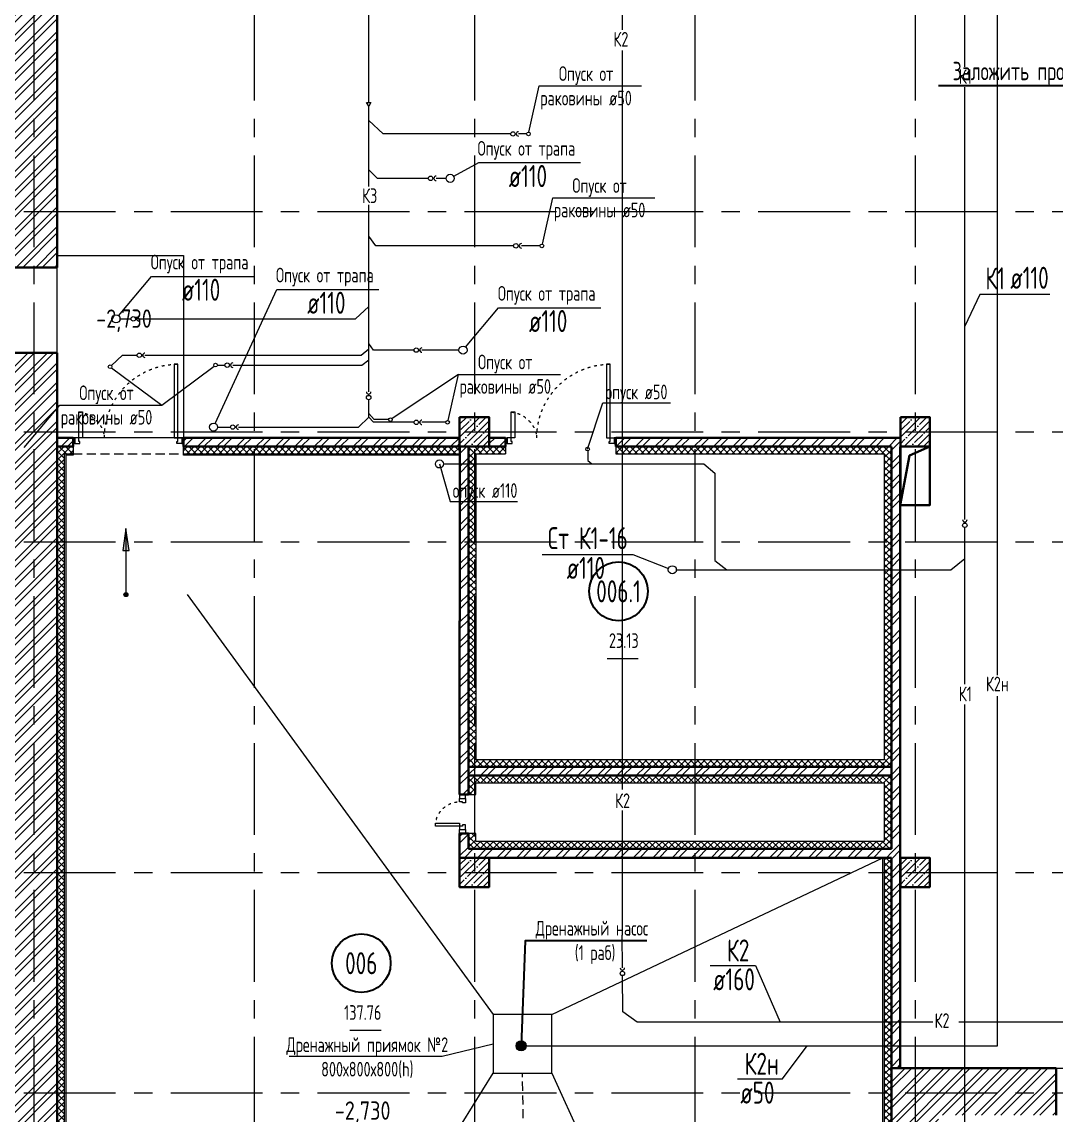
# Model space of a CAD drawing. Header units: millimetres. Extents: x -8689834 to 9420486, y -73560 to 166298.
# Drawn here: x -347333 to -333251, y 91296 to 106183 of the extents above; entities that cross this region are included whole.
import ezdxf
from ezdxf import colors
from ezdxf.entities.mleader import LeaderData, LeaderLine
from ezdxf.enums import TextEntityAlignment as Align
from ezdxf.math import Vec2, Vec3

# ---------------------------------------------------------------- set-up
doc = ezdxf.new("R2010")
doc.units = ezdxf.units.MM
doc.header["$MEASUREMENT"] = 0
for name, pattern in [('01_base$0$DASHED2', [0.375, 0.25, -0.125]), ('ACAD_ISO03W100', [30, 12, -18]), ('ADSK_Штриховая_ш2 п1', [3, 2, -1]), ('CENTER', [2, 1.25, -0.25, 0.25, -0.25]), ('TRATTEGGIATA', [0.75, 0.5, -0.25])]:
    doc.linetypes.add(name, pattern=pattern)
doc.layers.get('0').update_dxf_attribs({"color": 250, "lineweight": 9})
for name, color, linetype, lineweight in [('АР_Двери', 175, 'Continuous', 18), ('АР_Колонны', 250, 'Continuous', 30), ('АР_Колонны Штрих', 250, 'Continuous', 5), ('АР_Лестницы', 250, 'Continuous', 15), ('АР_Маркер экспликации', 239, 'Continuous', 13), ('АР_МосжилНии_Стены', 127, 'Continuous', 30), ('АР_Номер помещения', 1, 'Continuous', 25), ('АР_Оси', 195, 'Continuous', 9), ('АР_Отметки', 250, 'Continuous', 15), ('АР_Перегородки кирпич', 244, 'Continuous', 30), ('АР_Перегородки_кирпич_Штрих', 244, 'Continuous', 5), ('АР_Помещения_площадь', 19, 'Continuous', 9), ('АР_тонкая линия', 250, 'Continuous', 0), ('АР_Штриховка кирпич', 250, 'Continuous', 9), ('ВК_канализация', 32, 'Continuous', 15), ('Подвал', 250, 'Continuous', 30), ('ФВ-5', 250, 'Continuous', 9), ('Штриховка', 7, 'Continuous', 5)]:
    doc.layers.add(name, color=color, linetype=linetype, lineweight=lineweight)
for name, color, linetype in [('АР_Кровля дорожки', 245, 'Continuous'), ('АР_Таблицы', 250, 'Continuous'), ('М_ОВ-АР венткамеры', 132, 'Continuous')]:
    doc.layers.add(name, color=color, linetype=linetype)
doc.styles.add('ISOCPEUR', font='isocpeur.ttf', dxfattribs={"width": 0.7})
doc.styles.get("Standard").update_dxf_attribs({"font": 'isocpeur.ttf', "width": 0.7})

# ---------------------------------------------------------------- blocks, each defined once
blk = doc.blocks.new('*U251')
at = {"layer": 'АР_Номер помещения', "color": 7}
blk.add_circle((-21437, 450), 400, dxfattribs=at)
at = {"layer": 'АР_Помещения_площадь', "color": 7}
blk.add_line((-21168, -468), (-21591, -468), dxfattribs=at)
at = {"color": 7, "style": 'ISOCPEUR', "width": 0.7, "flags": 1}
blk.add_attdef('КАТЕГОРИЯ', (-499, -2092), '', height=250, dxfattribs=at)
at = {"layer": 'АР_Номер помещения', "color": 7, "style": 'ISOCPEUR', "width": 0.7}
blk.add_attdef('НОМЕР_ПОМЕЩЕНИЯ', text='', height=300, dxfattribs=at).set_placement((-21437, 450), align=Align.MIDDLE_CENTER)
at = {"layer": 'АР_Помещения_площадь', "color": 7, "lineweight": 30, "width": 0.7, "flags": 104}
blk.add_attdef('ИМЯ_ПОМЕЩЕНИЯ', text='', height=100, dxfattribs=at).set_placement((158, 1217), align=Align.MIDDLE_CENTER)
at = {"layer": 'АР_Помещения_площадь', "color": 7, "style": 'ISOCPEUR', "width": 0.7}
blk.add_attdef('ПЛОЩАДЬ_ПОМЕЩЕНИЯ', text='', height=200, dxfattribs=at).set_placement((-21163, -221), align=Align.MIDDLE_RIGHT)
blk = doc.blocks.new('Полуторная_на лестницу')
for points in [[(75, 80), (75, 1080), (125, 1080), (125, 80)], [(1375, 430), (1375, 80), (1425, 80), (1425, 430)]]:
    blk.add_lwpolyline(points, close=True)
for points in [[(0, 0), (0, 80), (20, 80), (20, 0), (0, 0)], [(20, 80), (20, 0), (90, 0), (90, 30), (75, 30), (75, 80), (20, 80)], [(1480, 80), (1480, 0), (1410, 0), (1410, 30), (1425, 30), (1425, 80), (1480, 80)], [(1500, 0), (1500, 80), (1480, 80), (1480, 0), (1500, 0)]]:
    blk.add_lwpolyline(points)
at = {"linetype": 'ACAD_ISO03W100', "ltscale": 3}
for centre, radius, start, end in [((75, 80), 1000, 0, 90), ((1465, 40), 392, 95.9075, 174.0925)]:
    blk.add_arc(centre, radius, start, end, dxfattribs=at)
blk = doc.blocks.new('_DotSmall')
at = {"color": 0, "linetype": 'ByBlock', "const_width": 0.5}
blk.add_lwpolyline([(-0.0625, 0, 1), (0.0625, 0, 1)], format="xyb", close=True, dxfattribs=at)
blk = doc.blocks.new('*U426')
h = blk.add_hatch(color=256)
h.dxf.hatch_style = 1
edge = h.paths.add_edge_path()
edge.add_arc((0, 0), 27.6, 359.64, 719.64)
h = blk.add_hatch(color=256)
h.dxf.hatch_style = 1
h.paths.add_polyline_path([(599, -44), (599, 44), (899, 0)])
blk.add_line((899, 0), (0, 0))
blk.add_lwpolyline([(599, 44), (599, -44), (899, 0), (599, 44)])
blk.add_circle((0, 0), 27.6)
blk = doc.blocks.new('*U281')
for points in [[(0, 0), (0, -80), (55, -80), (55, 0), (0, 0)], [(55, -80), (55, 0), (115, 0), (115, -40), (100, -40), (100, -80), (55, -80)], [(475, -80), (475, 0), (415, 0), (415, -40), (430, -40), (430, -80), (475, -80)], [(530, 0), (530, -80), (475, -80), (475, 0), (530, 0)]]:
    blk.add_lwpolyline(points)
blk.add_lwpolyline([(100, -80), (100, -410), (140, -410), (140, -80)], close=True)
at = {"linetype": 'ACAD_ISO03W100', "ltscale": 3}
blk.add_arc((100, -80), 330, 270, 0, dxfattribs=at)
blk = doc.blocks.new('Подложка')
at = {"layer": 'АР_Колонны Штрих', "ltscale": 100}
h = blk.add_hatch(dxfattribs=at)
h.set_pattern_fill('ANSI35', scale=500)
h.set_pattern_definition([(45, (-1298424.17, 140672.16), (-88.388348, 88.388348), []), (45, (-1298335.78, 140672.16), (-88.388348, 88.388348), [156.25, -31.25, 0, -31.25])])
h.paths.add_polyline_path([(-340972.07, 100800.68), (-341372.07, 100800.68), (-341372.07, 100400.68), (-340972.07, 100400.68)])
h = blk.add_hatch(dxfattribs=at)
h.set_pattern_fill('ANSI35', scale=500)
h.set_pattern_definition([(45, (-1292424.17, 140672.16), (-88.388348, 88.388348), []), (45, (-1292335.78, 140672.16), (-88.388348, 88.388348), [156.25, -31.25, 0, -31.25])])
h.paths.add_polyline_path([(-334972.07, 100800.68), (-335372.07, 100800.68), (-335372.07, 100400.68), (-334972.07, 100400.68)])
h = blk.add_hatch(dxfattribs=at)
h.set_pattern_fill('ANSI35', scale=500)
h.set_pattern_definition([(45, (-1298424.17, 134672.16), (-88.388348, 88.388348), []), (45, (-1298335.78, 134672.16), (-88.388348, 88.388348), [156.25, -31.25, 0, -31.25])])
h.paths.add_polyline_path([(-340972.07, 94800.68), (-341372.07, 94800.68), (-341372.07, 94400.68), (-340972.07, 94400.68)])
h = blk.add_hatch(dxfattribs=at)
h.set_pattern_fill('ANSI35', scale=500)
h.set_pattern_definition([(45, (-1292424.17, 134672.16), (-88.388348, 88.388348), []), (45, (-1292335.78, 134672.16), (-88.388348, 88.388348), [156.25, -31.25, 0, -31.25])])
h.paths.add_polyline_path([(-334972.07, 94800.68), (-335372.07, 94800.68), (-335372.07, 94400.68), (-334972.07, 94400.68)])
at = {"layer": 'АР_Перегородки_кирпич_Штрих', "ltscale": 100}
h = blk.add_hatch(dxfattribs=at)
h.set_pattern_fill('ANSI32', scale=500)
h.set_pattern_definition([(45, (-1987.01, 0), (-132.58252, 132.58252), []), (45, (-1898.62, 0), (-132.58252, 132.58252), [])])
h.paths.add_polyline_path([(-346633.35, 100520.69), (-346852.19, 100520.68), (-346852.19, 100400.68), (-346633.35, 100400.68)])
h.paths.add_polyline_path([(-341372.07, 100520.71), (-345133.35, 100520.68), (-345133.35, 100440.69), (-345133.35, 100400.68), (-341372.07, 100400.68)])
h = blk.add_hatch(dxfattribs=at)
h.set_pattern_fill('ANSI32', scale=500)
h.paths.add_polyline_path([(-335372.19, 100516.93), (-339246.72, 100520.68), (-339246.77, 100400.68), (-335492.19, 100400.68), (-335492.19, 99100.68), (-335372.19, 99100.68)])
h.paths.add_polyline_path([(-335372.19, 99100.68), (-335492.19, 99100.68), (-335492.19, 94600.68), (-335372.19, 94600.68)])
h.paths.add_polyline_path([(-335372.19, 94600.68), (-335492.19, 94600.68), (-335492.19, 91935.68), (-335372.19, 91935.68)])
h.paths.add_polyline_path([(-340746.77, 100457.52), (-340746.77, 100456.1), (-340746.77, 100455.89)], flags=16)
h.paths.add_polyline_path([(-340746.77, 100440.69), (-340746.77, 100520.68), (-340972.07, 100520.46), (-340972.07, 100400.68), (-340746.77, 100400.68), (-340746.77, 100438.83)])
h = blk.add_hatch(dxfattribs=at)
h.set_pattern_fill('ANSI32', scale=500)
h.paths.add_polyline_path([(-341252, 100400.68), (-341372, 100400.68), (-341372.04, 95661.94), (-341252.04, 95661.94), (-341252.06, 95903.75), (-341252.06, 95903.75), (-341252.06, 95644.99), (-341252, 95644.99), (-341252, 95903.75), (-341252.06, 95903.75), (-341252.06, 95644.99), (-341252.06, 95644.99), (-341252.06, 95903.75)])
h = blk.add_hatch(dxfattribs=at)
h.set_pattern_fill('ANSI32', scale=500)
h.set_pattern_definition([(45, (0, 16.98), (-132.58252, 132.58252), []), (45, (88.39, 16.98), (-132.58252, 132.58252), [])])
h.paths.add_polyline_path([(-341252.06, 96040.66), (-341252.06, 95920.74), (-335592.19, 95920.74), (-335492.19, 95920.74), (-335492.19, 96040.66)])
h = blk.add_hatch(dxfattribs=at)
h.set_pattern_fill('ANSI32', scale=500)
h.paths.add_polyline_path([(-341251.96, 94920.61), (-341252.06, 95131.94), (-341372.07, 95131.94), (-341372.07, 94800.68), (-335492.19, 94800.68), (-335492.19, 94920.61)])
at = {"layer": 'АР_Штриховка кирпич', "ltscale": 100}
h = blk.add_hatch(dxfattribs=at)
h.set_pattern_fill('ANSI32', scale=500)
h.paths.add_polyline_path([(-347492.24, 102840.39), (-346852.14, 102840.39), (-346852.07, 106850.68), (-347492.19, 106340.68)])
h.paths.add_polyline_path([(-347492.1, 89148.64), (-346852.07, 89148.64), (-346852.14, 101675.39), (-347492.24, 101675.39)])
h.paths.add_polyline_path([(-346852.06, 87848.64), (-347492.08, 87848.64), (-347492.07, 83698.48), (-346852.07, 83698.48)])
h = blk.add_hatch(dxfattribs=at)
h.set_pattern_fill('ANSI32', scale=500)
h.set_pattern_definition([(45, (-1298418.67, 164822.8), (-132.58252, 132.58252), []), (45, (-1298330.29, 164822.8), (-132.58252, 132.58252), [])])
h.paths.add_polyline_path([(-335492.19, 83192.41), (-334852.19, 83192.41), (-334852.19, 91294.87), (-333250.93, 91296.09), (-333250.93, 91935.28), (-335492.19, 91935.68)])
at = {"layer": 'Штриховка', "transparency": 33554636}
h = blk.add_hatch(dxfattribs=at)
h.set_pattern_fill('ANSI37', scale=500)
h.paths.add_polyline_path([(-341372, 100400.68), (-344172.07, 100400.68), (-344172.07, 100300.68), (-341372, 100300.68)])
h.paths.add_polyline_path([(-344172.07, 100400.68), (-345133.71, 100400.68), (-345133.71, 100300.68), (-344172.07, 100300.68)])
h.paths.add_polyline_path([(-346633.35, 100400.68), (-346852.19, 100400.68), (-346852.19, 99100.68), (-346752.19, 99100.68), (-346752.19, 100300.68), (-346633.35, 100300.68)])
h.paths.add_polyline_path([(-346752.19, 99100.68), (-346852.19, 99100.68), (-346852.19, 94600.68), (-346752.19, 94600.68)])
h.paths.add_polyline_path([(-335492.19, 94800.68), (-335592.19, 94800.68), (-335592.19, 94600.68), (-335492.19, 94600.68)])
h.paths.add_polyline_path([(-335492.19, 95920.74), (-338172.07, 95920.74), (-338172.07, 95820.72), (-335592.19, 95820.7), (-335592.19, 95020.64), (-335592.19, 94920.61), (-335492.19, 94920.61)])
h.paths.add_polyline_path([(-336922.83, 83292.41), (-336923, 83192.41), (-335492.19, 83192.41), (-335492.19, 91935.68), (-335492.19, 94600.68), (-335592.19, 94600.68), (-335592.19, 83292.41)])
h.paths.add_polyline_path([(-337043, 83192.41), (-337042.83, 83292.41), (-341231.83, 83292.41), (-341231.83, 82785.68), (-346752.19, 82785.68), (-346752.19, 87848.64), (-346852.19, 87848.64), (-346852.19, 82685.68), (-341131.83, 82685.68), (-341131.83, 83192.41)])
h = blk.add_hatch(dxfattribs=at)
h.set_pattern_fill('ANSI37', scale=500)
h.paths.add_polyline_path([(-338172.07, 96140.7), (-341152.01, 96140.74), (-341152, 99100.28), (-341252, 99100.68), (-341252.01, 96040.74), (-338172.07, 96040.7)])
h.paths.add_polyline_path([(-335592.21, 96140.66), (-338172.07, 96140.7), (-338172.07, 96040.7), (-335592.21, 96040.66)])
h.paths.add_polyline_path([(-341252, 100400.68), (-341152, 100300.01), (-341152, 99100.68), (-341252, 99100.68)])
h = blk.add_hatch(dxfattribs=at)
h.set_pattern_fill('ANSI37', scale=500)
h.paths.add_polyline_path([(-338172.07, 100400.68), (-339246.77, 100400.68), (-339246.77, 100300.68), (-338172.07, 100300.68)])
h.paths.add_polyline_path([(-335492.19, 100400.68), (-338172.07, 100400.68), (-338172.07, 100300.68), (-335592.19, 100300.68), (-335592.19, 99100.68), (-335492.19, 99100.68)])
h.paths.add_polyline_path([(-335492.19, 99100.68), (-335592.19, 99100.68), (-335592.19, 96140.66), (-338172.07, 96140.7), (-338172.07, 96040.7), (-335592.21, 96040.66), (-335492.19, 96040.66)])
h.paths.add_polyline_path([(-340746.77, 100400.68), (-341172.07, 100400.68), (-341172.07, 99100.68), (-341152, 99100.68), (-341152, 100300.68), (-340746.77, 100300.68)])
h = blk.add_hatch(dxfattribs=at)
h.set_pattern_fill('ANSI37', scale=500)
h.paths.add_polyline_path([(-338172.07, 95920.74), (-341172.07, 95920.74), (-341172.07, 95661.94), (-341152.07, 95661.93), (-341152.06, 95820.74), (-338172.07, 95820.74)])
h.paths.add_polyline_path([(-335592.19, 95920.74), (-338172.07, 95920.74), (-338172.07, 95820.74), (-335592.19, 95820.7)])
h.paths.add_polyline_path([(-335592.19, 95020.68), (-338172.07, 95020.68), (-338172.07, 94920.7), (-335592.19, 94920.68)])
h.paths.add_polyline_path([(-338172.07, 95020.68), (-341152.06, 95020.68), (-341152.06, 95131.94), (-341172.07, 95131.94), (-341172.07, 94920.74), (-338172.07, 94920.7)])
h.paths.add_polyline_path([(-341172.07, 95131.94), (-341252.06, 95131.94), (-341252.06, 94920.74), (-341172.07, 94920.74)])
h.paths.add_polyline_path([(-341172.07, 95920.74), (-341252.01, 95920.74), (-341252.01, 95661.94), (-341172.07, 95661.94)])
h = blk.add_hatch(dxfattribs=at)
h.set_pattern_fill('ANSI37', scale=500)
h.paths.add_polyline_path([(-346482.19, 89524.66), (-346752.19, 89524.66), (-346752.19, 94600.68), (-346852.19, 94600.68), (-346852.19, 89424.66), (-346482.19, 89424.66)])
h.paths.add_polyline_path([(-346482.19, 89304.66), (-346852.19, 89304.66), (-346852.19, 89148.64), (-346752.19, 89148.64), (-346752.19, 89204.66), (-346482.19, 89204.66)])
at = {"color": 7, "lineweight": 30}
blk.add_lwpolyline([(-335372.07, 100400.69), (-334972.08, 100400.69), (-334972.08, 99600.31), (-335372.07, 99600.31)], close=True, dxfattribs=at)
at = {"layer": 'АР_Колонны', "color": 7, "ltscale": 100}
for points in [[(-341372.07, 100800.68), (-340972.07, 100800.68), (-340972.07, 100400.68), (-341372.07, 100400.68)], [(-335372.07, 100800.68), (-334972.07, 100800.68), (-334972.07, 100400.68), (-335372.07, 100400.68)], [(-341372.07, 94800.68), (-340972.07, 94800.68), (-340972.07, 94400.68), (-341372.07, 94400.68)], [(-335372.07, 94800.68), (-334972.07, 94800.68), (-334972.07, 94400.68), (-335372.07, 94400.68)]]:
    blk.add_lwpolyline(points, close=True, dxfattribs=at)
at = {"layer": 'АР_МосжилНии_Стены', "color": 7, "ltscale": 100}
for p, q in [((-346852.19, 102840.39), (-346852.19, 106850.68)), ((-346852.19, 102840.39), (-347492.19, 102840.39)), ((-346852.19, 101675.39), (-347492.19, 101675.39)), ((-346852.19, 89276.67), (-346852.19, 101675.39)), ((-335492.19, 91935.68), (-333250.93, 91935.68)), ((-335492.19, 83192.41), (-335492.19, 91935.68)), ((-333250.93, 91935.68), (-333250.93, 91295.68))]:
    blk.add_line(p, q, dxfattribs=at)
at = {"layer": 'АР_Оси', "color": 7, "linetype": 'CENTER', "ltscale": 1000}
for p, q in [((-347172.07, 134363.15), (-347172.07, 78630.8)), ((-344172.07, 134363.15), (-344172.07, 78630.8)), ((-341172.07, 134363.15), (-341172.07, 78630.8)), ((-338172.07, 134363.15), (-338172.07, 78630.8)), ((-335172.07, 134363.15), (-335172.07, 78630.8)), ((-359305.77, 103600.68), (-276127.36, 103600.68)), ((-359305.77, 100600.68), (-276127.36, 100600.68)), ((-359305.77, 99100.68), (-276127.36, 99100.68)), ((-359305.77, 94600.68), (-276127.36, 94600.68)), ((-359305.77, 91600.68), (-276127.36, 91600.68))]:
    blk.add_line(p, q, dxfattribs=at)
at = {"layer": 'АР_Перегородки кирпич', "color": 7, "linetype": 'Continuous', "ltscale": 100}
for p, q in [((-346852.19, 100520.68, -1.38), (-346633.35, 100520.69, -1.08)), ((-346633.35, 100400.68, -1.08), (-346633.35, 100520.69, -1.08)), ((-345133.35, 100520.68, -1.08), (-341372.07, 100520.71, 1.92)), ((-345133.35, 100400.69, -1.08), (-345133.35, 100520.69, -1.08)), ((-340972.07, 100520.68), (-340746.77, 100520.68)), ((-340746.77, 100400.68, -1.2), (-340746.77, 100520.68, -1.2)), ((-339246.77, 100520.68), (-335372.07, 100520.68)), ((-339246.77, 100400.68), (-339246.77, 100520.68)), ((-346852.19, 100400.68, -1.38), (-346633.35, 100400.68, -1.08)), ((-345133.35, 100400.68, -1.08), (-340746.77, 100400.68, -1.2)), ((-341372.07, 95661.94), (-341372, 100400.68)), ((-341372, 100400.68), (-341252, 100400.68)), ((-341252, 100400.68), (-341252.01, 95661.94)), ((-339246.77, 100400.68, -1.27), (-335492.19, 100400.68, -1.44)), ((-335492.19, 100396.93), (-335492.19, 94920.61)), ((-335372.19, 100396.93), (-335372.19, 91935.68)), ((-341252.01, 95661.94), (-341372.07, 95661.94)), ((-341252.07, 95131.94), (-341372.07, 95131.94)), ((-341372.07, 95131.94), (-341372.07, 94800.68)), ((-341252.07, 94920.74), (-341252.06, 95131.94)), ((-336578.8, 94920.68), (-341252.07, 94920.74)), ((-335492.19, 94920.61), (-341251.96, 94920.61)), ((-341372.07, 94800.68), (-336578.8, 94800.68)), ((-341251.96, 94800.68), (-335492.19, 94800.68)), ((-335492.19, 94800.68), (-335492.19, 91935.68))]:
    blk.add_line(p, q, dxfattribs=at)
blk.add_lwpolyline([(-341252.06, 95920.74), (-335492.19, 95920.74), (-335492.19, 96040.66), (-341252.06, 96040.66)], close=True, dxfattribs=at)
at = {"layer": 'АР_тонкая линия', "color": 7, "linetype": 'ADSK_Штриховая_ш2 п1', "ltscale": 100}
blk.add_line((-333250.93, 91935.68), (-331750.93, 91935.68, 1.08), dxfattribs=at)
at = {"layer": 'АР_тонкая линия', "color": 7, "ltscale": 500, "elevation": -1.08}
blk.add_lwpolyline([(-346852.19, 101503.97), (-346852.19, 103001.51), (-345133.35, 103001.51), (-345133.3, 100520.68), (-346852.19, 100520.68), (-346852.19, 101503.97), (-346852.19, 101503.97)], dxfattribs=at)
at = {"layer": 'АР_тонкая линия', "color": 7, "lineweight": 30, "ltscale": 100}
blk.add_lwpolyline([(-335373.95, 99600.74), (-335248.39, 100276.83), (-334972.07, 100400.69)], dxfattribs=at)
at = {"layer": 'М_ОВ-АР венткамеры', "color": 7, "linetype": 'ByBlock'}
blk.add_lwpolyline([(-341252.06, 95920.74), (-341252.06, 96040.74), (-335592.21, 96040.66)], dxfattribs=at)
at = {"layer": 'Подвал', "color": 7, "linetype": 'TRATTEGGIATA', "lineweight": 13, "ltscale": 250}
blk.add_line((-346637.78, 100300.68, -1.38), (-345133.71, 100300.68, -1.38), dxfattribs=at)
at = {"layer": 'Подвал', "color": 7, "lineweight": 13, "ltscale": 500}
for p, q in [((-345083.13, 98383.54, -1.1), (-340917.2, 92667.36, -0.06)), ((-340115.68, 92667.36, -0.06), (-335611.78, 94800.68, -1.38)), ((-345432.19, 84612.05), (-340917.2, 91865.63, -0.06)), ((-340115.68, 91865.63, -0.06), (-336800.62, 84612.05))]:
    blk.add_line(p, q, dxfattribs=at)
blk.add_lwpolyline([(-340917.2, 91865.63), (-340115.68, 91865.63), (-340115.68, 92667.36), (-340917.2, 92667.36)], close=True, dxfattribs=at)
at = {"layer": 'Штриховка', "color": 7, "transparency": 33554636}
for p, q in [((-340746.77, 100400.68), (-340746.77, 100300.68)), ((-339246.77, 100400.68), (-339246.77, 100300.68)), ((-341152, 100300.68), (-341152.01, 96140.74)), ((-341152.01, 96140.74), (-335592.21, 96140.66))]:
    blk.add_line(p, q, dxfattribs=at)
for points, elevation in [([(-346633.35, 100400.68), (-346633.35, 100280.68), (-346732.19, 100280.68), (-346732.19, 89544.66)], -1.38), ([(-341372, 100280.68), (-345133.71, 100280.68), (-345133.71, 100400.68)], -1.38), ([(-346752.19, 89524.66), (-346752.19, 100300.68), (-346633.35, 100300.68)], -1.08), ([(-345133.35, 100300.68), (-341372, 100300.68)], -1.08), ([(-341152, 100300.68), (-340746.77, 100300.68)], -1.08), ([(-339246.77, 100300.68), (-335592.19, 100300.68), (-335592.19, 96140.66)], -1.08), ([(-335592.19, 94800.68), (-335592.19, 83292.41), (-336823.02, 83292.41)], -1.08), ([(-336802.99, 83309.48), (-335610.91, 83307.27), (-335611.78, 94800.68)], -1.38)]:
    blk.add_lwpolyline(points, dxfattribs=dict(at, elevation=elevation))
blk.add_lwpolyline([(-341252.01, 95661.94), (-341152.07, 95661.93), (-341152.06, 95820.74), (-335592.19, 95820.7), (-335592.19, 95020.64), (-341152.06, 95020.68), (-341152.06, 95131.94), (-341252.06, 95131.94)], dxfattribs=at)
at = {"layer": 'АР_Двери', "color": 7, "xscale": -1}
for p in [(-345133.35, 100440.69, -1.08), (-339246.77, 100440.68)]:
    blk.add_blockref('Полуторная_на лестницу', p, dxfattribs=at)
at = {"layer": 'АР_Двери', "color": 7, "xscale": -1, "rotation": 270}
blk.add_blockref('*U281', (-341292.07, 95131.94), dxfattribs=at)
at = {"layer": 'АР_Лестницы', "color": 7, "ltscale": 100, "rotation": 89.99999999999997}
blk.add_blockref('*U426', (-345915.85, 98383.54, -1.1), dxfattribs=at)
at = {"layer": 'АР_Маркер экспликации', "color": 7}
ref = blk.add_blockref('*U251', (-317772.01, 97978.64), dxfattribs=at)
ref.add_attrib('НОМЕР_ПОМЕЩЕНИЯ', '006.1', dxfattribs={"layer": 'АР_Номер помещения', "color": 7, "height": 300, "style": 'ISOCPEUR', "width": 0.7}).set_placement((-339209.29, 98428.68), align=Align.MIDDLE_CENTER)
ref.add_attrib('ПЛОЩАДЬ_ПОМЕЩЕНИЯ', '23.13', dxfattribs={"layer": 'АР_Помещения_площадь', "color": 7, "height": 200, "style": 'ISOCPEUR', "width": 0.7}).set_placement((-338935.31, 97757.16), align=Align.MIDDLE_RIGHT)
ref = blk.add_blockref('*U251', (-321274.75, 92914.46, 1.96), dxfattribs=at)
ref.add_attrib('НОМЕР_ПОМЕЩЕНИЯ', '006', dxfattribs={"layer": 'АР_Номер помещения', "color": 7, "height": 300, "style": 'ISOCPEUR', "width": 0.7}).set_placement((-342712.02, 93364.5, 1.96), align=Align.MIDDLE_CENTER)
ref.add_attrib('ПЛОЩАДЬ_ПОМЕЩЕНИЯ', '137.76', dxfattribs={"layer": 'АР_Помещения_площадь', "color": 7, "height": 200, "style": 'ISOCPEUR', "width": 0.7}).set_placement((-342438.04, 92692.98, 1.96), align=Align.MIDDLE_RIGHT)
at = {"layer": 'АР_Отметки', "color": 7}
ml = blk.add_multileader_mtext('Standard', dxfattribs=at)
ml.set_content('{\\W0.8;-2,430}', color=7, style='ISOCPEUR')
ml.set_leader_properties(color=256, linetype='Continuous', lineweight=-1)
ml.set_arrow_properties(name='DOTSMALL')
ml.build(insert=Vec2(0, 0))
ml.multileader.update_dxf_attribs({"has_text_frame": 1, "text_left_attachment_type": 4, "text_right_attachment_type": 4, "dogleg_length": 100, "arrow_head_size": 180})
ctx = ml.context
ctx.base_point, ctx.char_height, ctx.arrow_head_size, ctx.landing_gap_size, ctx.plane_origin = Vec3(-336711.89, 117132.66), 250, 180, 50, Vec3(-335659.19, 115477.48)
ctx.left_attachment, ctx.right_attachment = 4, 4
notes = []
notes.append((ctx, [(0, (0, 0, 0), (0, 0), (1, 0), 1, [])]))
ctx.mtext.insert, ctx.mtext.width, ctx.mtext.line_spacing_style, ctx.mtext.flow_direction = Vec3(-336661.89, 117465.99), 852.697, 2, 5
ml = blk.add_multileader_mtext('Standard', dxfattribs=at)
ml.set_content('{\\W0.8;-2,730}', color=7, style='ISOCPEUR')
ml.set_leader_properties(color=256, linetype='Continuous', lineweight=-1)
ml.set_arrow_properties(name='DOTSMALL')
ml.build(insert=Vec2(0, 0))
ml.multileader.update_dxf_attribs({"has_text_frame": 1, "text_left_attachment_type": 4, "text_right_attachment_type": 4, "dogleg_length": 100, "arrow_head_size": 180})
ctx = ml.context
ctx.base_point, ctx.char_height, ctx.arrow_head_size, ctx.landing_gap_size, ctx.plane_origin = Vec3(-346371.36, 101933.6), 250, 180, 50, Vec3(-346327.75, 100655.48)
ctx.left_attachment, ctx.right_attachment = 4, 4
notes.append((ctx, [(0, (0, 0, 0), (0, 0), (1, 0), 1, [])]))
ctx.mtext.insert, ctx.mtext.width, ctx.mtext.defined_height, ctx.mtext.line_spacing_style, ctx.mtext.flow_direction = Vec3(-346321.36, 102266.93), 769.989, 343.89, 2, 5
ml = blk.add_multileader_mtext('Standard', dxfattribs=at)
ml.set_content('{\\W0.8;-2,730}', color=7, style='ISOCPEUR')
ml.set_leader_properties(color=256, linetype='Continuous', lineweight=-1)
ml.set_arrow_properties(name='DOTSMALL')
ml.build(insert=Vec2(0, 0))
ml.multileader.update_dxf_attribs({"has_text_frame": 1, "text_left_attachment_type": 4, "text_right_attachment_type": 4, "dogleg_length": 100, "arrow_head_size": 180})
ctx = ml.context
ctx.base_point, ctx.char_height, ctx.arrow_head_size, ctx.landing_gap_size, ctx.plane_origin = Vec3(-343122.46, 91149.38), 250, 180, 50, Vec3(-347780.97, 87297.07)
ctx.left_attachment, ctx.right_attachment = 4, 4
notes.append((ctx, [(0, (0, 0, 0), (0, 0), (1, 0), 1, [])]))
ctx.mtext.insert, ctx.mtext.width, ctx.mtext.defined_height, ctx.mtext.line_spacing_style, ctx.mtext.flow_direction = Vec3(-343072.46, 91482.71), 769.989, 343.89, 2, 5
at = {"layer": 'АР_Таблицы', "color": 7, "lineweight": 9}
ml = blk.add_multileader_mtext('Standard', dxfattribs=at)
ml.set_content('\\A1;Заложить проем', color=7, style='ISOCPEUR')
ml.set_leader_properties()
ml.build(insert=Vec2(0, 0))
ml.multileader.update_dxf_attribs({"text_left_attachment_type": 6, "text_right_attachment_type": 6, "dogleg_length": 100, "arrow_head_size": 250})
ctx = ml.context
ctx.base_point, ctx.char_height, ctx.arrow_head_size, ctx.landing_gap_size, ctx.plane_origin = Vec3(-334684.31, 105313.29), 250, 250, 25, Vec3(-357834.55, 103207.43)
ctx.left_attachment, ctx.right_attachment = 6, 6
notes.append((ctx, [(0, (1, 1, 0), (-332826.87, 105313.29), (-1, 0), 31.19, [(1, [(-332172.07, 104379.15)], 0, [])])]))
ctx.mtext.insert, ctx.mtext.width, ctx.mtext.flow_direction = Vec3(-334659.31, 105638.29), 6210.4874, 5
for ctx, leaders in notes:
    for number, flags, end, landing, length, lines in leaders:
        leader = LeaderData()
        leader.index, (leader.has_last_leader_line, leader.has_dogleg_vector, leader.attachment_direction) = number, flags
        leader.last_leader_point, leader.dogleg_vector, leader.dogleg_length = Vec3(end), Vec3(landing), length
        for number, points, colour, breaks in lines:
            line = LeaderLine()
            line.index, line.vertices, line.color, line.breaks = number, Vec3.list(points), colors.encode_raw_color(colour), breaks
            leader.lines.append(line)
        ctx.leaders.append(leader)

msp = doc.modelspace()

# ---------------------------------------------------------------- block references
at = {"layer": 'АР_Кровля дорожки', "color": 7}
msp.add_blockref('Подложка', (0, 0), dxfattribs=at)

# ---------------------------------------------------------------- next in the draw order: hatches: boundary and pattern name
at = {"layer": 'ФВ-5', "lineweight": 13, "ltscale": 500}
h = msp.add_hatch(color=1, dxfattribs=at)
h.dxf.hatch_style = 1
h.paths.add_polyline_path([(-340467.3, 92239.9, 1), (-340604.2, 92239.9, 1)])

# ---------------------------------------------------------------- next in the draw order: linework, layer by layer
at = {"layer": 'АР_Кровля дорожки', "color": 7, "ltscale": 500}
msp.add_lwpolyline([(-338821.6, 93669.4), (-340480, 93669.4), (-340535.7, 92239.9)], dxfattribs=at)
at = {"layer": 'ВК_канализация', "color": 152, "lineweight": 13, "ltscale": 500, "true_color": 0x2776bb}
for points in [[(-334051.4, 97289.1), (-334051.4, 116037.2)], [(-334051.4, 92239.9), (-334051.4, 97000.4)], [(-340535.7, 92239.9), (-334051.4, 92239.9)]]:
    msp.add_lwpolyline(points, dxfattribs=at)
at = {"layer": 'ВК_канализация', "color": 244, "lineweight": 13, "ltscale": 500, "true_color": 0x991b1e}
for points in [[(-334493.9, 105570.8), (-334493.9, 109291.6)], [(-334493.9, 99404.6), (-334493.9, 105295)], [(-339627.8, 100340), (-339627.8, 100208.1), (-339573.4, 100163)], [(-341592.2, 100163), (-338045.8, 100163), (-337899.6, 100038.4), (-337899.6, 98847.8), (-337733.2, 98721.6)], [(-334493.9, 99357.9), (-334493.9, 99374.6)], [(-334493.9, 97163.5), (-334493.9, 99297.9)], [(-338422.1, 98721.6), (-334685.7, 98721.6), (-334493.9, 98877.6)], [(-334493.9, 90920), (-334493.9, 96887.7)]]:
    msp.add_lwpolyline(points, dxfattribs=at)
at = {"layer": 'ВК_канализация', "color": 30, "lineweight": 13, "ltscale": 500, "true_color": 0xf26722}
for points in [[(-342610.9, 105083.2), (-342610.9, 108912.7), (-342314.7, 109217.9)], [(-342610.9, 103943.4), (-342610.9, 105035.8)], [(-341798.7, 104052.1), (-342490.1, 104052.1), (-342610.9, 104168.3)], [(-341738.7, 104052.1), (-341722, 104052.1)], [(-341557.2, 104052.1), (-341692, 104052.1)], [(-342610.9, 101144.1), (-342610.9, 103692)], [(-340636.8, 103133.2), (-342514.5, 103133.2), (-342610.9, 103263.4)], [(-340576.8, 103133.2), (-340560.1, 103133.2)], [(-340276.7, 103133.2), (-340530.1, 103133.2)], [(-345738.6, 102139.4), (-342790.3, 102139.4), (-342610.9, 102308.2)], [(-345996.8, 102139.4), (-345845.4, 102139.4)], [(-345785.4, 102139.4), (-345768.6, 102139.4)], [(-345656.8, 101643.3), (-342715.2, 101643.3), (-342610.9, 101731.6)], [(-341992.7, 101713.3), (-342544, 101713.3), (-342610.9, 101801.6)], [(-341932.7, 101713.3), (-341916, 101713.3)], [(-341381.4, 101713.3), (-341886, 101713.3)], [(-346112.9, 101502.8), (-345963.6, 101643.3), (-345763.5, 101643.3)], [(-345703.5, 101643.3), (-345686.8, 101643.3)], [(-344460.4, 101508.7), (-342704.2, 101508.7), (-342610.9, 101578.7)], [(-344670.7, 101508.7), (-344567.2, 101508.7)], [(-344507.2, 101508.7), (-344490.4, 101508.7)], [(-342610.9, 101097.4), (-342610.9, 101114.1)], [(-342610.9, 100799.5), (-342610.9, 101037.4)], [(-344384.6, 100665.2), (-342883.4, 100665.2), (-342748.5, 100665.2), (-342609.9, 100798.4)], [(-341992.7, 100730.2), (-342544.4, 100730.2), (-342610.9, 100799.5)], [(-344668.3, 100665.2), (-344491.3, 100665.2)], [(-344431.3, 100665.2), (-344414.6, 100665.2)], [(-341932.7, 100730.2), (-341916, 100730.2)], [(-341561.1, 100730.2), (-341886, 100730.2)]]:
    msp.add_lwpolyline(points, dxfattribs=at)
at = {"layer": 'ВК_канализация', "color": 6, "lineweight": 13, "ltscale": 500}
for points in [[(-339161.7, 107917.8), (-339161.7, 106075)], [(-339161.7, 105792.6), (-339161.7, 95728.2)], [(-339161.7, 95445.9), (-339161.7, 93745.4)], [(-339156.7, 93301.7), (-339161.7, 93745.4)], [(-339156.7, 93255), (-339156.7, 93271.7)], [(-334931.9, 92561.1), (-338956.6, 92561.1), (-339151.8, 92704.6), (-339156.5, 93195)], [(-330008.9, 92122.1), (-330008.9, 92341), (-330191.6, 92561.1), (-334574.1, 92561.1)]]:
    msp.add_lwpolyline(points, dxfattribs=at)
at = {"layer": 'ВК_канализация', "color": 18, "lineweight": 13, "ltscale": 500, "true_color": 0x000000}
for points, elevation in [([(-340429.9, 104681.7), (-340287.7, 105310), (-338897.5, 105310)], 5.1), ([(-342642.4, 105083.2), (-342579.4, 105083.2), (-342610.9, 105035.8), (-342642.4, 105083.2)], 5.1), ([(-337591.4, 91788.6), (-336974.4, 91788.6), (-336639, 92239.9)], -0.6)]:
    msp.add_lwpolyline(points, dxfattribs=dict(at, elevation=elevation))
at = {"layer": 'ВК_канализация', "color": 30, "lineweight": 13, "ltscale": 500, "true_color": 0xf26722}
for points, elevation in [([(-340677.3, 104657.4), (-342413.2, 104657.4), (-342610.9, 104842)], 5.1), ([(-340617.3, 104657.4), (-340600.6, 104657.4)], 5.1), ([(-340460.4, 104657.4), (-340570.6, 104657.4)], 5.1), ([(-342338.9, 100766.3), (-342536.6, 100766.3), (-342610.9, 100848.2)], -38.2)]:
    msp.add_lwpolyline(points, dxfattribs=dict(at, elevation=elevation))
at = {"layer": 'ВК_канализация', "color": 18, "lineweight": 13, "ltscale": 500, "true_color": 0x000000}
for points in [[(-339726.7, 104263.6), (-341116.8, 104263.6), (-341454, 104078.6)], [(-340246.2, 103157.6), (-340104, 103785.9), (-338713.9, 103785.9)], [(-346016.3, 102181.4), (-345566.6, 102715.2), (-344176.5, 102715.2)], [(-344700.3, 100715.2), (-343861.2, 102538.2), (-342471, 102538.2)], [(-333338.5, 102468.6), (-334291, 102468.6), (-334493.9, 102040.7)], [(-341291, 101755.4), (-340841.3, 102289.2), (-339451.1, 102289.2)], [(-346111.1, 101470.8), (-345426.9, 100963.5), (-344715.7, 101493.8)], [(-341388.4, 101382.9), (-342293.1, 100780.1)], [(-341530.6, 100754.6), (-341388.4, 101382.9), (-339998.2, 101382.9)], [(-347302.2, 100387.7), (-346817.1, 100963.5), (-345426.9, 100963.5)], [(-339630, 100364.9), (-339421.5, 100993.1), (-338503.4, 100993.1)], [(-341647.2, 100163), (-341502.8, 99650.8), (-340584.7, 99650.8)], [(-340247.4, 98930.9), (-339013.4, 98930.9), (-338528.3, 98741.6)], [(-337962.3, 93331.4), (-337345.3, 93331.4), (-337010, 92561.1)], [(-343692.2, 92100.4), (-341610, 92100.4), (-340917.2, 92266.5)]]:
    msp.add_lwpolyline(points, dxfattribs=at)
at = {"layer": 'ВК_канализация', "color": 3, "linetype": '01_base$0$DASHED2', "lineweight": 13, "ltscale": 500}
msp.add_lwpolyline([(-343182.9, 87699.3), (-343182.9, 88819), (-340492.3, 90502.3), (-340516.4, 91865.6)], dxfattribs=at)
at = {"layer": 'ВК_канализация', "color": 30, "lineweight": 13, "ltscale": 500, "true_color": 0xf26722}
for centre, radius in [((-340647.3, 104657.4, 5.1), 30), ((-340435.4, 104657.4, 5.1), 25), ((-341768.7, 104052.1), 30), ((-341502.2, 104052.1), 55), ((-340606.8, 103133.2), 30), ((-340251.7, 103133.2), 25), ((-346051.8, 102139.4), 55), ((-345815.4, 102139.4), 30), ((-341962.7, 101713.3), 30), ((-341326.4, 101713.3), 55), ((-345733.5, 101643.3), 30), ((-344695.7, 101508.7), 25), ((-344537.2, 101508.7), 30), ((-346131.2, 101485.7), 25), ((-342610.9, 101067.4), 30), ((-342313.9, 100766.3, -38.2), 25), ((-344723.3, 100665.2), 55), ((-344461.3, 100665.2), 30), ((-341962.7, 100730.2), 30), ((-341536.1, 100730.2), 25)]:
    msp.add_circle(centre, radius, dxfattribs=at)
at = {"layer": 'ВК_канализация', "color": 244, "lineweight": 13, "ltscale": 500, "true_color": 0x991b1e}
for centre, radius in [((-339630, 100364.9), 25), ((-341647.2, 100163), 55), ((-334493.9, 99327.9), 30), ((-338477.1, 98721.6), 55)]:
    msp.add_circle(centre, radius, dxfattribs=at)
at = {"layer": 'ВК_канализация', "color": 6, "lineweight": 13, "ltscale": 500}
msp.add_circle((-339156.7, 93225), 30, dxfattribs=at)
at = {"layer": 'ВК_канализация', "color": 1, "lineweight": 13, "ltscale": 500}
msp.add_circle((-340535.7, 92239.9), 68.4, dxfattribs=at)
at = {"layer": 'ВК_канализация', "color": 30, "lineweight": 13, "ltscale": 500, "true_color": 0xf26722}
for centre, start, end in [((-340570.6, 104657.4, 5.1), 90, 270), ((-341692, 104052.1), 90, 270), ((-340530.1, 103133.2), 90, 270), ((-345738.6, 102139.4), 90, 270), ((-341886, 101713.3), 90, 270), ((-345656.8, 101643.3), 90, 270), ((-344460.4, 101508.7), 90, 270), ((-342610.9, 101144.1), 180, 0), ((-344384.6, 100665.2), 90, 270), ((-341886, 100730.2), 90, 270)]:
    msp.add_arc(centre, 30, start, end, dxfattribs=at)
at = {"layer": 'ВК_канализация', "color": 244, "lineweight": 13, "ltscale": 500, "true_color": 0x991b1e}
msp.add_arc((-334493.9, 99404.6), 30, 180, 0, dxfattribs=at)
at = {"layer": 'ВК_канализация', "color": 6, "lineweight": 13, "ltscale": 500}
msp.add_arc((-339156.7, 93301.7), 30, 180, 0, dxfattribs=at)

# ---------------------------------------------------------------- next in the draw order: texts
at = {"layer": 'ВК_канализация', "color": 18, "ltscale": 100, "true_color": 0x000000, "attachment_point": 4, "style": 'ISOCPEUR'}
for s, insert, char_height, width in [('К2', (-339278, 105946, -0.6), 200, 5891.51), ('\\pxi-1,l1,qc,t1,5;Опуск от \\Pраковины ø50', (-340287.6, 105284.9, 5.1), 200, 1273.56), ('К1', (-334576.1, 105438.4), 200, 5891.51), ('Опуск от трапа', (-341128, 104433.5), 200, 5891.51), ('\\pxi-1,l1,t1,5;ø110', (-340703.6, 104083.3), 300, 7500), ('К3', (-342700, 103815.8), 200, 5891.51), ('\\pxi-1,l1,qc,t1,5;Опуск от \\Pраковины ø50', (-340103.9, 103760.8), 200, 1273.56), ('Опуск от трапа', (-345577.8, 102885.1), 200, 5891.51), ('Опуск от трапа', (-343872.3, 102708), 200, 5891.51), ('К1', (-334214.5, 102689.4), 300, 5891.51), ('\\pxi-1,l1,t1,5;ø110', (-333874, 102698.2), 300, 7500), ('\\pxi-1,l1,t1,5;ø110', (-345153.4, 102535), 300, 7500), ('Опуск от трапа', (-340852.4, 102459), 200, 5891.51), ('\\pxi-1,l1,t1,5;ø110', (-343447.9, 102357.9), 300, 7500), ('\\pxi-1,l1,t1,5;ø110', (-340428, 102108.9), 300, 7500), ('\\pxi-1,l1,qc,t1,5;Опуск от \\Pраковины ø50', (-341388.2, 101357.8), 200, 1273.56), ('\\pxi-1,l1,t1,5;опуск ø50', (-339385.6, 101116.5), 200, 5891.51), ('\\pxi-1,l1,qc,t1,5;Опуск от \\Pраковины ø50', (-346816.9, 100938.4), 200, 1273.56), ('\\pxi-1,l1,t1,5;опуск ø110', (-341466.9, 99774.2), 200, 5891.51), ('Ст К1-16', (-340170.8, 99151.7), 300, 5891.51), ('\\pxi-1,l1,t1,5;ø110', (-339914.8, 98747.1), 300, 7500), ('К2н', (-334206.6, 97167.1, -0.6), 200, 5891.51), ('К1', (-334576.1, 97031.2), 200, 5891.51), ('К2', (-339255.4, 95576.9, -0.6), 200, 5891.51), ('\\pxqc;Дренажный насос\\P (1 раб)', (-342518.8, 93647.2), 200, 5891.51), ('К2', (-337731.9, 93537.8), 300, 5891.51), ('\\pxi-1,l1,t1,5;ø160', (-337921, 93144.7), 300, 7500), ('К2', (-334906, 92582.8, -0.6), 200, 5891.51), ('\\pxqc;Дренажный приямок №2\\P800х800х800(h)', (-345575.1, 92078.2), 200, 5891.51), ('К2н', (-337492.4, 91995, -0.6), 300, 5891.51), ('\\pxi-1,l1,t1,5;ø50', (-337550, 91601.9, -0.6), 300, 7500)]:
    msp.add_mtext(s, dxfattribs=dict(at, insert=insert, char_height=char_height, width=width))

doc.saveas('drawing.dxf')
